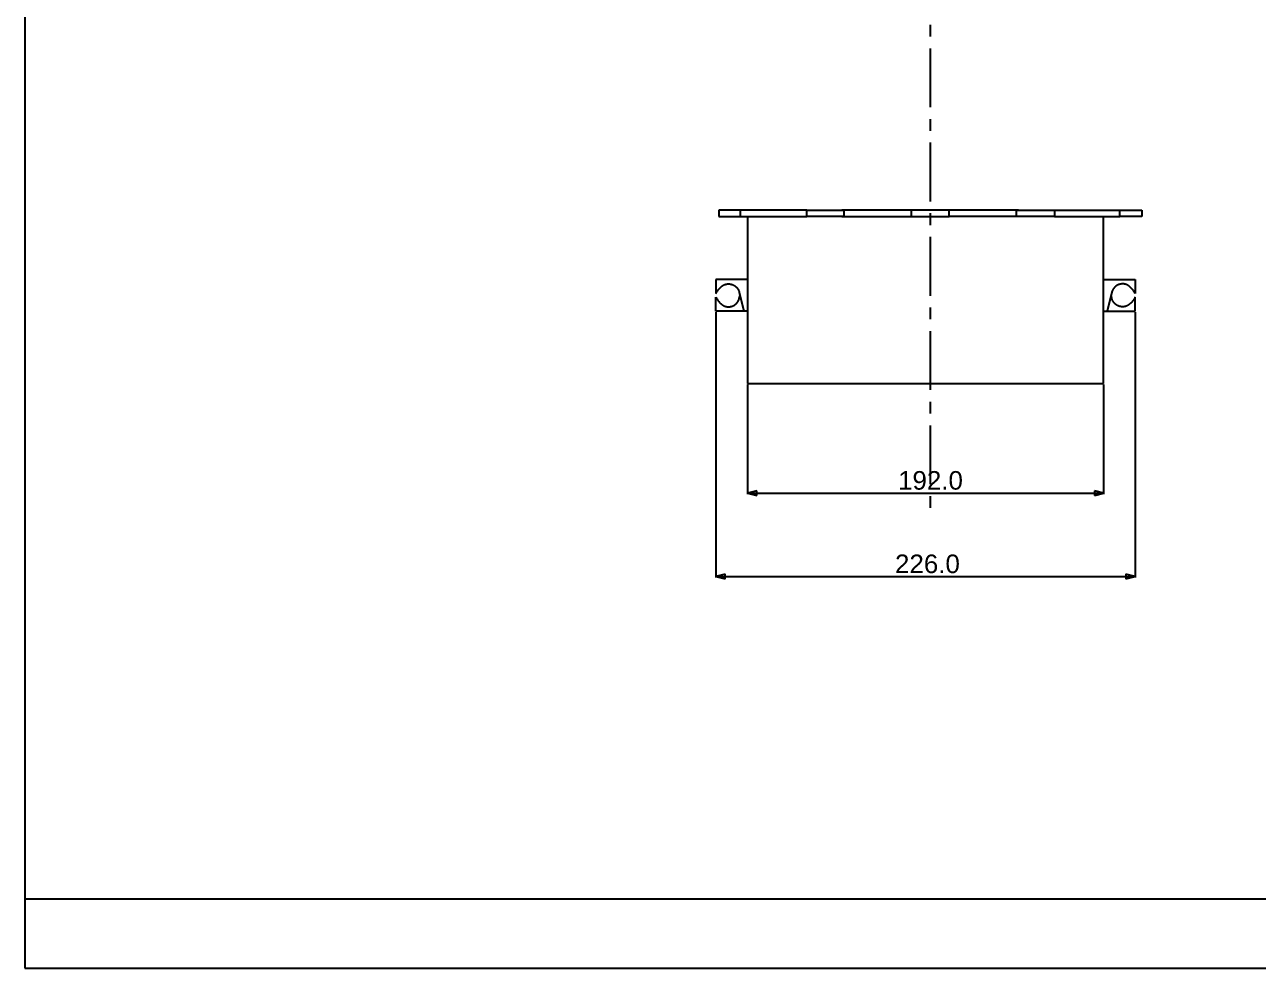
# Model space of a CAD drawing. Header units: millimetres. Extents: x 3033 to 5773, y 123 to 1487.
# Drawn here: x 4443 to 5108, y 124 to 633 of the extents above; entities that cross this region are included whole.
import ezdxf

# ---------------------------------------------------------------- set-up
doc = ezdxf.new("R2010")
doc.units = ezdxf.units.MM
doc.header["$MEASUREMENT"] = 0
doc.linetypes.add('CENTER', pattern=[50.8, 31.75, -6.35, 6.35, -6.35])
for name, color, linetype in [('____', 5, 'Continuous'), ('CEN', 1, 'CENTER'), ('Default', 7, 'Continuous'), ('LAYER 01', 40, 'Continuous'), ('TEX', 70, 'Continuous')]:
    doc.layers.add(name, color=color, linetype=linetype)

msp = doc.modelspace()

# ---------------------------------------------------------------- linework, layer by layer
at = {"layer": '____'}
for p, q in [((4443.11, 1486.94), (4443.11, 124.06)), ((4443.11, 124.06), (5773.11, 124.06))]:
    msp.add_line(p, q, dxfattribs=at)
at = {"layer": 'CEN'}
msp.add_line((4931.23, 1077.16), (4931.23, 369.3), dxfattribs=at)
at = {"layer": 'Default'}
for p, q in [((4815.73, 477.83), (4815.73, 334.71)), ((5041.73, 477.83), (5041.73, 334.71)), ((4832.73, 438.83), (4832.73, 379.7)), ((5024.73, 438.83), (5024.73, 379.7)), ((4837.73, 381.45), (4832.73, 380.2)), ((4832.73, 380.2), (5024.73, 380.2)), ((4832.73, 380.2), (4837.73, 378.95)), ((4837.73, 378.95), (4837.73, 381.45)), ((5024.73, 380.2), (5019.73, 381.45)), ((5019.73, 381.45), (5019.73, 378.95)), ((5019.73, 378.95), (5024.73, 380.2)), ((4820.73, 336.46), (4815.73, 335.21)), ((4815.73, 335.21), (5041.73, 335.21)), ((4815.73, 335.21), (4820.73, 333.96)), ((4820.73, 333.96), (4820.73, 336.46)), ((5041.73, 335.21), (5036.73, 336.46)), ((5036.73, 336.46), (5036.73, 333.96)), ((5036.73, 333.96), (5041.73, 335.21))]:
    msp.add_line(p, q, dxfattribs=at)
at = {"layer": 'LAYER 01'}
for p, q in [((4828.99, 532.83), (4817.23, 532.83)), ((4817.23, 532.83), (4817.23, 529.33)), ((4864.73, 532.83), (4828.99, 532.83)), ((4828.99, 529.33), (4828.99, 532.83)), ((4864.73, 529.33), (4864.73, 532.83)), ((4864.73, 532.83), (4884.73, 532.83)), ((4921, 532.83), (4883.69, 532.83)), ((4884.73, 532.83), (4884.73, 529.33)), ((4931.23, 532.83), (4921, 532.83)), ((4921, 532.83), (4921, 529.33)), ((4941.45, 532.83), (4931.23, 532.83)), ((4978.77, 532.83), (4941.45, 532.83)), ((4941.45, 529.33), (4941.45, 532.83)), ((4977.73, 529.33), (4977.73, 532.83)), ((4977.73, 532.83), (4998.18, 532.83)), ((4998.18, 532.83), (5033.47, 532.83)), ((4998.18, 532.83), (4998.18, 529.33)), ((5033.47, 529.33), (5033.47, 532.83)), ((5033.47, 532.83), (5045.23, 532.83)), ((5045.23, 532.83), (5045.23, 529.33)), ((4817.23, 529.33), (4828.99, 529.33)), ((4828.99, 529.33), (4864.73, 529.33)), ((4832.73, 529.33), (4832.73, 439.33)), ((4884.73, 529.33), (4864.73, 529.33)), ((4883.69, 529.33), (4921, 529.33)), ((4921, 529.33), (4931.23, 529.33)), ((4931.23, 529.33), (4941.45, 529.33)), ((4978.77, 529.33), (4941.45, 529.33)), ((4998.18, 529.33), (4977.73, 529.33)), ((4998.18, 529.33), (5033.47, 529.33)), ((5024.73, 439.33), (5024.73, 529.33)), ((5045.23, 529.33), (5033.47, 529.33)), ((4832.73, 495.33), (4815.73, 495.33)), ((4815.73, 495.33), (4815.73, 487.77)), ((4819.27, 492.01), (4819.45, 492.13)), ((4819.45, 492.13), (4819.64, 492.24)), ((4819.64, 492.24), (4819.82, 492.34)), ((4819.82, 492.34), (4820.01, 492.43)), ((4820.01, 492.43), (4820.19, 492.52)), ((4820.19, 492.52), (4820.37, 492.59)), ((4820.37, 492.59), (4820.46, 492.63)), ((4820.46, 492.63), (4820.55, 492.66)), ((4820.55, 492.66), (4820.64, 492.7)), ((4820.64, 492.7), (4820.73, 492.73)), ((4820.73, 492.73), (4820.81, 492.75)), ((4820.81, 492.75), (4820.9, 492.78)), ((4820.9, 492.78), (4820.99, 492.8)), ((4820.99, 492.8), (4821.07, 492.83)), ((4821.07, 492.83), (4821.2, 492.86)), ((4821.2, 492.86), (4821.34, 492.88)), ((4821.34, 492.88), (4821.47, 492.91)), ((4821.47, 492.91), (4821.6, 492.93)), ((4821.6, 492.93), (4821.74, 492.95)), ((4821.74, 492.95), (4821.88, 492.97)), ((4821.88, 492.97), (4822.02, 492.98)), ((4822.02, 492.98), (4822.16, 492.99)), ((4822.16, 492.99), (4822.3, 493)), ((4822.3, 493), (4822.44, 493)), ((4822.44, 493), (4822.59, 493)), ((4822.59, 493), (4822.73, 492.99)), ((4822.73, 492.99), (4822.88, 492.99)), ((4822.88, 492.99), (4823.03, 492.98)), ((4823.03, 492.98), (4823.17, 492.96)), ((4823.17, 492.96), (4823.32, 492.94)), ((4823.32, 492.94), (4823.47, 492.92)), ((4823.47, 492.92), (4823.62, 492.89)), ((4823.62, 492.89), (4823.76, 492.86)), ((4823.76, 492.86), (4823.91, 492.83)), ((4823.91, 492.83), (4824.06, 492.79)), ((4824.06, 492.79), (4824.21, 492.75)), ((4824.21, 492.75), (4824.35, 492.71)), ((4824.35, 492.71), (4824.5, 492.66)), ((4824.5, 492.66), (4824.64, 492.6)), ((4824.64, 492.6), (4824.78, 492.55)), ((4824.78, 492.55), (4824.93, 492.49)), ((4824.93, 492.49), (4825.07, 492.42)), ((4825.07, 492.42), (4825.21, 492.36)), ((4825.21, 492.36), (4825.34, 492.28)), ((4825.34, 492.28), (4825.48, 492.21)), ((4825.48, 492.21), (4825.61, 492.13)), ((4825.61, 492.13), (4825.75, 492.05)), ((5024.73, 495.33), (5041.73, 495.33)), ((5031.84, 492.13), (5031.71, 492.05)), ((5031.98, 492.21), (5031.84, 492.13)), ((5032.11, 492.28), (5031.98, 492.21)), ((5032.25, 492.36), (5032.11, 492.28)), ((5032.39, 492.42), (5032.25, 492.36)), ((5032.53, 492.49), (5032.39, 492.42)), ((5032.67, 492.55), (5032.53, 492.49)), ((5032.81, 492.6), (5032.67, 492.55)), ((5032.96, 492.66), (5032.81, 492.6)), ((5033.1, 492.71), (5032.96, 492.66)), ((5033.25, 492.75), (5033.1, 492.71)), ((5033.4, 492.79), (5033.25, 492.75)), ((5033.54, 492.83), (5033.4, 492.79)), ((5033.69, 492.86), (5033.54, 492.83)), ((5033.84, 492.89), (5033.69, 492.86)), ((5033.99, 492.92), (5033.84, 492.89)), ((5034.14, 492.94), (5033.99, 492.92)), ((5034.28, 492.96), (5034.14, 492.94)), ((5034.43, 492.98), (5034.28, 492.96)), ((5034.58, 492.99), (5034.43, 492.98)), ((5034.72, 492.99), (5034.58, 492.99)), ((5034.87, 493), (5034.72, 492.99)), ((5035.01, 493), (5034.87, 493)), ((5035.15, 493), (5035.01, 493)), ((5035.3, 492.99), (5035.15, 493)), ((5035.44, 492.98), (5035.3, 492.99)), ((5035.58, 492.97), (5035.44, 492.98)), ((5035.71, 492.95), (5035.58, 492.97)), ((5035.85, 492.93), (5035.71, 492.95)), ((5035.99, 492.91), (5035.85, 492.93)), ((5036.12, 492.88), (5035.99, 492.91)), ((5036.25, 492.86), (5036.12, 492.88)), ((5036.38, 492.83), (5036.25, 492.86)), ((5036.47, 492.8), (5036.38, 492.83)), ((5036.55, 492.78), (5036.47, 492.8)), ((5036.64, 492.75), (5036.55, 492.78)), ((5036.73, 492.73), (5036.64, 492.75)), ((5036.82, 492.7), (5036.73, 492.73)), ((5036.91, 492.66), (5036.82, 492.7)), ((5037, 492.63), (5036.91, 492.66)), ((5037.09, 492.59), (5037, 492.63)), ((5037.27, 492.52), (5037.09, 492.59)), ((5037.45, 492.43), (5037.27, 492.52)), ((5037.63, 492.34), (5037.45, 492.43)), ((5037.82, 492.24), (5037.63, 492.34)), ((5038, 492.13), (5037.82, 492.24)), ((5038.19, 492.01), (5038, 492.13)), ((5041.73, 495.33), (5041.73, 487.77)), ((4815.73, 487.77), (4815.85, 488)), ((4815.73, 478.33), (4815.73, 485.89)), ((4815.73, 485.89), (4815.85, 485.65)), ((4815.85, 488), (4815.97, 488.24)), ((4815.85, 485.65), (4815.97, 485.41)), ((4815.97, 488.24), (4816.11, 488.47)), ((4816.11, 488.47), (4816.24, 488.71)), ((4816.24, 488.71), (4816.38, 488.93)), ((4816.38, 488.93), (4816.53, 489.16)), ((4816.53, 489.16), (4816.68, 489.38)), ((4816.68, 489.38), (4816.83, 489.6)), ((4816.83, 489.6), (4816.99, 489.81)), ((4816.99, 489.81), (4817.15, 490.02)), ((4817.15, 490.02), (4817.31, 490.22)), ((4817.31, 490.22), (4817.48, 490.42)), ((4817.48, 490.42), (4817.65, 490.61)), ((4817.65, 490.61), (4817.82, 490.79)), ((4817.82, 490.79), (4818, 490.97)), ((4818, 490.97), (4818.18, 491.14)), ((4818.18, 491.14), (4818.35, 491.3)), ((4818.35, 491.3), (4818.54, 491.46)), ((4818.54, 491.46), (4818.72, 491.61)), ((4818.72, 491.61), (4818.9, 491.75)), ((4818.9, 491.75), (4819.09, 491.88)), ((4819.09, 491.88), (4819.27, 492.01)), ((4825.75, 492.05), (4825.88, 491.96)), ((4825.88, 491.96), (4826, 491.87)), ((4826, 491.87), (4826.13, 491.78)), ((4826.13, 491.78), (4826.25, 491.69)), ((4826.25, 491.69), (4826.37, 491.59)), ((4826.37, 491.59), (4826.49, 491.49)), ((4826.49, 491.49), (4826.6, 491.38)), ((4826.6, 491.38), (4826.71, 491.28)), ((4826.71, 491.28), (4826.82, 491.17)), ((4826.82, 491.17), (4826.92, 491.06)), ((4826.92, 491.06), (4827.02, 490.94)), ((4827.02, 490.94), (4827.12, 490.83)), ((4827.12, 490.83), (4827.22, 490.71)), ((4827.22, 490.71), (4827.31, 490.59)), ((4827.31, 490.59), (4827.4, 490.47)), ((4827.4, 490.47), (4827.48, 490.35)), ((4827.48, 490.35), (4827.56, 490.23)), ((4827.56, 490.23), (4827.64, 490.1)), ((4827.64, 490.1), (4827.71, 489.98)), ((4827.71, 489.98), (4827.78, 489.85)), ((4827.78, 489.85), (4827.85, 489.72)), ((4827.85, 489.72), (4827.91, 489.59)), ((4827.91, 489.59), (4827.97, 489.46)), ((4827.97, 489.46), (4828.03, 489.33)), ((4828.03, 489.33), (4828.08, 489.2)), ((4828.08, 489.2), (4828.13, 489.07)), ((4828.13, 489.07), (4828.18, 488.95)), ((4828.18, 488.95), (4828.22, 488.82)), ((4828.22, 488.82), (4828.26, 488.69)), ((4828.26, 488.69), (4828.3, 488.56)), ((4828.3, 488.56), (4830.81, 478.33)), ((4828.3, 485.1), (4828.72, 486.83)), ((5029.16, 488.56), (5026.65, 478.33)), ((5029.16, 485.1), (5028.73, 486.83)), ((5029.19, 488.69), (5029.16, 488.56)), ((5029.23, 488.82), (5029.19, 488.69)), ((5029.28, 488.95), (5029.23, 488.82)), ((5029.32, 489.07), (5029.28, 488.95)), ((5029.37, 489.2), (5029.32, 489.07)), ((5029.43, 489.33), (5029.37, 489.2)), ((5029.48, 489.46), (5029.43, 489.33)), ((5029.54, 489.59), (5029.48, 489.46)), ((5029.61, 489.72), (5029.54, 489.59)), ((5029.67, 489.85), (5029.61, 489.72)), ((5029.74, 489.98), (5029.67, 489.85)), ((5029.82, 490.1), (5029.74, 489.98)), ((5029.89, 490.23), (5029.82, 490.1)), ((5029.98, 490.35), (5029.89, 490.23)), ((5030.06, 490.47), (5029.98, 490.35)), ((5030.15, 490.59), (5030.06, 490.47)), ((5030.24, 490.71), (5030.15, 490.59)), ((5030.33, 490.83), (5030.24, 490.71)), ((5030.43, 490.94), (5030.33, 490.83)), ((5030.53, 491.06), (5030.43, 490.94)), ((5030.64, 491.17), (5030.53, 491.06)), ((5030.75, 491.28), (5030.64, 491.17)), ((5030.86, 491.38), (5030.75, 491.28)), ((5030.97, 491.49), (5030.86, 491.38)), ((5031.09, 491.59), (5030.97, 491.49)), ((5031.21, 491.69), (5031.09, 491.59)), ((5031.33, 491.78), (5031.21, 491.69)), ((5031.45, 491.87), (5031.33, 491.78)), ((5031.58, 491.96), (5031.45, 491.87)), ((5031.71, 492.05), (5031.58, 491.96)), ((5038.37, 491.88), (5038.19, 492.01)), ((5038.55, 491.75), (5038.37, 491.88)), ((5038.74, 491.61), (5038.55, 491.75)), ((5038.92, 491.46), (5038.74, 491.61)), ((5039.1, 491.3), (5038.92, 491.46)), ((5039.28, 491.14), (5039.1, 491.3)), ((5039.46, 490.97), (5039.28, 491.14)), ((5039.63, 490.79), (5039.46, 490.97)), ((5039.81, 490.61), (5039.63, 490.79)), ((5039.98, 490.42), (5039.81, 490.61)), ((5040.14, 490.22), (5039.98, 490.42)), ((5040.31, 490.02), (5040.14, 490.22)), ((5040.47, 489.81), (5040.31, 490.02)), ((5040.63, 489.6), (5040.47, 489.81)), ((5040.78, 489.38), (5040.63, 489.6)), ((5040.93, 489.16), (5040.78, 489.38)), ((5041.07, 488.93), (5040.93, 489.16)), ((5041.21, 488.71), (5041.07, 488.93)), ((5041.35, 488.47), (5041.21, 488.71)), ((5041.48, 488.24), (5041.35, 488.47)), ((5041.61, 488), (5041.48, 488.24)), ((5041.61, 485.65), (5041.48, 485.41)), ((5041.73, 487.77), (5041.61, 488)), ((5041.73, 485.89), (5041.61, 485.65)), ((5041.73, 478.33), (5041.73, 485.89)), ((4815.97, 485.41), (4816.11, 485.18)), ((4816.11, 485.18), (4816.24, 484.95)), ((4816.24, 484.95), (4816.38, 484.72)), ((4816.38, 484.72), (4816.53, 484.49)), ((4816.53, 484.49), (4816.68, 484.27)), ((4816.68, 484.27), (4816.83, 484.05)), ((4816.83, 484.05), (4816.99, 483.84)), ((4816.99, 483.84), (4817.15, 483.63)), ((4817.15, 483.63), (4817.31, 483.43)), ((4817.31, 483.43), (4817.48, 483.24)), ((4817.48, 483.24), (4817.65, 483.05)), ((4817.65, 483.05), (4817.82, 482.86)), ((4817.82, 482.86), (4818, 482.68)), ((4818, 482.68), (4818.18, 482.51)), ((4818.18, 482.51), (4818.35, 482.35)), ((4818.35, 482.35), (4818.54, 482.19)), ((4818.54, 482.19), (4818.72, 482.04)), ((4818.72, 482.04), (4818.9, 481.9)), ((4818.9, 481.9), (4819.09, 481.77)), ((4819.09, 481.77), (4819.27, 481.64)), ((4819.27, 481.64), (4819.45, 481.52)), ((4819.45, 481.52), (4819.64, 481.41)), ((4819.64, 481.41), (4819.82, 481.31)), ((4819.82, 481.31), (4820.01, 481.22)), ((4820.01, 481.22), (4820.19, 481.13)), ((4820.19, 481.13), (4820.37, 481.06)), ((4820.37, 481.06), (4820.46, 481.02)), ((4820.46, 481.02), (4820.55, 480.99)), ((4820.55, 480.99), (4820.64, 480.96)), ((4820.64, 480.96), (4820.73, 480.93)), ((4820.73, 480.93), (4820.81, 480.9)), ((4820.81, 480.9), (4820.9, 480.87)), ((4820.9, 480.87), (4820.99, 480.85)), ((4820.99, 480.85), (4821.07, 480.83)), ((4821.07, 480.83), (4821.2, 480.8)), ((4821.2, 480.8), (4821.34, 480.77)), ((4821.34, 480.77), (4821.47, 480.74)), ((4821.47, 480.74), (4821.6, 480.72)), ((4821.6, 480.72), (4821.74, 480.7)), ((4821.74, 480.7), (4821.88, 480.69)), ((4821.88, 480.69), (4822.02, 480.67)), ((4822.02, 480.67), (4822.16, 480.66)), ((4822.16, 480.66), (4822.3, 480.66)), ((4822.3, 480.66), (4822.44, 480.65)), ((4822.44, 480.65), (4822.59, 480.65)), ((4822.59, 480.65), (4822.73, 480.66)), ((4822.73, 480.66), (4822.88, 480.67)), ((4822.88, 480.67), (4823.03, 480.68)), ((4823.03, 480.68), (4823.17, 480.69)), ((4823.17, 480.69), (4823.32, 480.71)), ((4823.32, 480.71), (4823.47, 480.73)), ((4823.47, 480.73), (4823.62, 480.76)), ((4823.62, 480.76), (4823.76, 480.79)), ((4823.76, 480.79), (4823.91, 480.82)), ((4823.91, 480.82), (4824.06, 480.86)), ((4824.06, 480.86), (4824.21, 480.9)), ((4824.21, 480.9), (4824.35, 480.94)), ((4824.35, 480.94), (4824.5, 480.99)), ((4824.5, 480.99), (4824.64, 481.05)), ((4824.64, 481.05), (4824.78, 481.1)), ((4824.78, 481.1), (4824.93, 481.16)), ((4824.93, 481.16), (4825.07, 481.23)), ((4825.07, 481.23), (4825.21, 481.3)), ((4825.21, 481.3), (4825.34, 481.37)), ((4825.34, 481.37), (4825.48, 481.44)), ((4825.48, 481.44), (4825.61, 481.52)), ((4825.61, 481.52), (4825.75, 481.6)), ((4825.75, 481.6), (4825.88, 481.69)), ((4825.88, 481.69), (4826, 481.78)), ((4826, 481.78), (4826.13, 481.87)), ((4826.13, 481.87), (4826.25, 481.97)), ((4826.25, 481.97), (4826.37, 482.06)), ((4826.37, 482.06), (4826.49, 482.17)), ((4826.49, 482.17), (4826.6, 482.27)), ((4826.6, 482.27), (4826.71, 482.37)), ((4826.71, 482.37), (4826.82, 482.48)), ((4826.82, 482.48), (4826.92, 482.59)), ((4826.92, 482.59), (4827.02, 482.71)), ((4827.02, 482.71), (4827.12, 482.82)), ((4827.12, 482.82), (4827.22, 482.94)), ((4827.22, 482.94), (4827.31, 483.06)), ((4827.31, 483.06), (4827.4, 483.18)), ((4827.4, 483.18), (4827.48, 483.3)), ((4827.48, 483.3), (4827.56, 483.43)), ((4827.56, 483.43), (4827.64, 483.55)), ((4827.64, 483.55), (4827.71, 483.68)), ((4827.71, 483.68), (4827.78, 483.8)), ((4827.78, 483.8), (4827.85, 483.93)), ((4827.85, 483.93), (4827.91, 484.06)), ((4827.91, 484.06), (4827.97, 484.19)), ((4827.97, 484.19), (4828.03, 484.32)), ((4828.03, 484.32), (4828.08, 484.45)), ((4828.08, 484.45), (4828.13, 484.58)), ((4828.13, 484.58), (4828.18, 484.71)), ((4828.18, 484.71), (4828.22, 484.84)), ((4828.22, 484.84), (4828.26, 484.97)), ((4828.26, 484.97), (4828.3, 485.1)), ((5029.19, 484.97), (5029.16, 485.1)), ((5029.23, 484.84), (5029.19, 484.97)), ((5029.28, 484.71), (5029.23, 484.84)), ((5029.32, 484.58), (5029.28, 484.71)), ((5029.37, 484.45), (5029.32, 484.58)), ((5029.43, 484.32), (5029.37, 484.45)), ((5029.48, 484.19), (5029.43, 484.32)), ((5029.54, 484.06), (5029.48, 484.19)), ((5029.61, 483.93), (5029.54, 484.06)), ((5029.67, 483.8), (5029.61, 483.93)), ((5029.74, 483.68), (5029.67, 483.8)), ((5029.82, 483.55), (5029.74, 483.68)), ((5029.89, 483.43), (5029.82, 483.55)), ((5029.98, 483.3), (5029.89, 483.43)), ((5030.06, 483.18), (5029.98, 483.3)), ((5030.15, 483.06), (5030.06, 483.18)), ((5030.24, 482.94), (5030.15, 483.06)), ((5030.33, 482.82), (5030.24, 482.94)), ((5030.43, 482.71), (5030.33, 482.82)), ((5030.53, 482.59), (5030.43, 482.71)), ((5030.64, 482.48), (5030.53, 482.59)), ((5030.75, 482.37), (5030.64, 482.48)), ((5030.86, 482.27), (5030.75, 482.37)), ((5030.97, 482.17), (5030.86, 482.27)), ((5031.09, 482.06), (5030.97, 482.17)), ((5031.21, 481.97), (5031.09, 482.06)), ((5031.33, 481.87), (5031.21, 481.97)), ((5031.45, 481.78), (5031.33, 481.87)), ((5031.58, 481.69), (5031.45, 481.78)), ((5031.71, 481.6), (5031.58, 481.69)), ((5031.84, 481.52), (5031.71, 481.6)), ((5031.98, 481.44), (5031.84, 481.52)), ((5032.11, 481.37), (5031.98, 481.44)), ((5032.25, 481.3), (5032.11, 481.37)), ((5032.39, 481.23), (5032.25, 481.3)), ((5032.53, 481.16), (5032.39, 481.23)), ((5032.67, 481.1), (5032.53, 481.16)), ((5032.81, 481.05), (5032.67, 481.1)), ((5032.96, 480.99), (5032.81, 481.05)), ((5033.1, 480.94), (5032.96, 480.99)), ((5033.25, 480.9), (5033.1, 480.94)), ((5033.4, 480.86), (5033.25, 480.9)), ((5033.54, 480.82), (5033.4, 480.86)), ((5033.69, 480.79), (5033.54, 480.82)), ((5033.84, 480.76), (5033.69, 480.79)), ((5033.99, 480.73), (5033.84, 480.76)), ((5034.14, 480.71), (5033.99, 480.73)), ((5034.28, 480.69), (5034.14, 480.71)), ((5034.43, 480.68), (5034.28, 480.69)), ((5034.58, 480.67), (5034.43, 480.68)), ((5034.72, 480.66), (5034.58, 480.67)), ((5034.87, 480.65), (5034.72, 480.66)), ((5035.01, 480.65), (5034.87, 480.65)), ((5035.15, 480.66), (5035.01, 480.65)), ((5035.3, 480.66), (5035.15, 480.66)), ((5035.44, 480.67), (5035.3, 480.66)), ((5035.58, 480.69), (5035.44, 480.67)), ((5035.71, 480.7), (5035.58, 480.69)), ((5035.85, 480.72), (5035.71, 480.7)), ((5035.99, 480.74), (5035.85, 480.72)), ((5036.12, 480.77), (5035.99, 480.74)), ((5036.25, 480.8), (5036.12, 480.77)), ((5036.38, 480.83), (5036.25, 480.8)), ((5036.47, 480.85), (5036.38, 480.83)), ((5036.55, 480.87), (5036.47, 480.85)), ((5036.64, 480.9), (5036.55, 480.87)), ((5036.73, 480.93), (5036.64, 480.9)), ((5036.82, 480.96), (5036.73, 480.93)), ((5036.91, 480.99), (5036.82, 480.96)), ((5037, 481.02), (5036.91, 480.99)), ((5037.09, 481.06), (5037, 481.02)), ((5037.27, 481.13), (5037.09, 481.06)), ((5037.45, 481.22), (5037.27, 481.13)), ((5037.63, 481.31), (5037.45, 481.22)), ((5037.82, 481.41), (5037.63, 481.31)), ((5038, 481.52), (5037.82, 481.41)), ((5038.19, 481.64), (5038, 481.52)), ((5038.37, 481.77), (5038.19, 481.64)), ((5038.55, 481.9), (5038.37, 481.77)), ((5038.74, 482.04), (5038.55, 481.9)), ((5038.92, 482.19), (5038.74, 482.04)), ((5039.1, 482.35), (5038.92, 482.19)), ((5039.28, 482.51), (5039.1, 482.35)), ((5039.46, 482.68), (5039.28, 482.51)), ((5039.63, 482.86), (5039.46, 482.68)), ((5039.81, 483.05), (5039.63, 482.86)), ((5039.98, 483.24), (5039.81, 483.05)), ((5040.14, 483.43), (5039.98, 483.24)), ((5040.31, 483.63), (5040.14, 483.43)), ((5040.47, 483.84), (5040.31, 483.63)), ((5040.63, 484.05), (5040.47, 483.84)), ((5040.78, 484.27), (5040.63, 484.05)), ((5040.93, 484.49), (5040.78, 484.27)), ((5041.07, 484.72), (5040.93, 484.49)), ((5041.21, 484.95), (5041.07, 484.72)), ((5041.35, 485.18), (5041.21, 484.95)), ((5041.48, 485.41), (5041.35, 485.18)), ((4830.81, 478.33), (4815.73, 478.33)), ((4832.73, 478.33), (4830.81, 478.33)), ((5024.73, 478.33), (5026.65, 478.33)), ((5026.65, 478.33), (5041.73, 478.33)), ((4832.73, 439.33), (5024.73, 439.33))]:
    msp.add_line(p, q, dxfattribs=at)
at = {"layer": 'TEX'}
msp.add_line((4443.11, 161.56), (5773.11, 161.56), dxfattribs=at)

# ---------------------------------------------------------------- texts
at = {"layer": 'Default', "char_height": 10, "attachment_point": 7, "line_spacing_factor": 0.963855}
for s, insert, width in [('\\fArial;192.0', (4913.91, 381.95), 42.6506), ('\\fArial;226.0', (4912.28, 336.97), 43.7349)]:
    msp.add_mtext(s, dxfattribs=dict(at, insert=insert, width=width))

doc.saveas('drawing.dxf')
